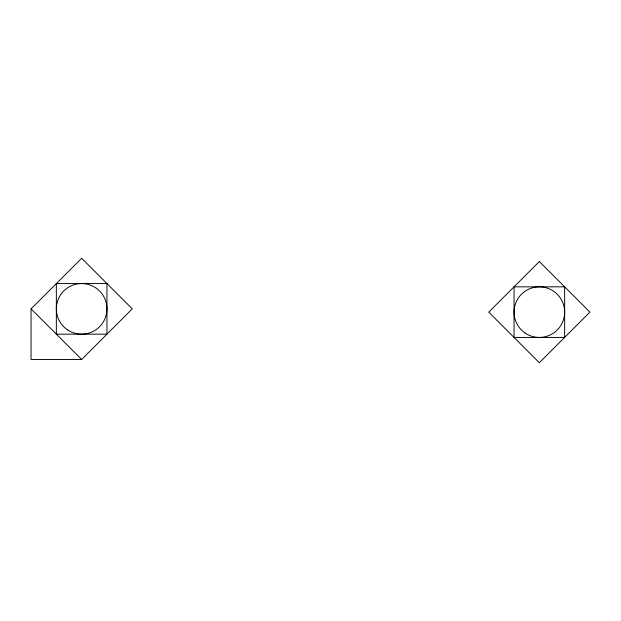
<?xml version="1.0" encoding="UTF-8"?>
<svg xmlns="http://www.w3.org/2000/svg" width="621" height="621" viewBox="0 0 621 621"><rect width="100%" height="100%" fill="white"/><g stroke="black" fill="none" stroke-linecap="round" stroke-linejoin="round"><path stroke-width="0.93" d="M31.05 308.862L81.654 258.266L132.25 308.862L81.654 359.466L31.05 359.466L31.05 308.862L81.654 359.466M539.346 261.534L488.75 312.138L539.346 362.734L589.95 312.138L539.346 261.534M106.952 283.564L56.348 283.564L56.348 334.168L106.952 334.168L106.952 283.564M564.652 286.832L514.048 286.832L514.048 337.436L564.652 337.436L564.652 286.832M525.35 333.213A25.298 25.298 0 0 0 564.598 313.721A25.298 25.298 0 0 0 528.098 289.471A25.298 25.298 0 0 0 525.35 333.213M67.65 329.937A25.298 25.298 0 0 0 106.905 310.453A25.298 25.298 0 0 0 70.398 286.203A25.298 25.298 0 0 0 67.65 329.937"/></g></svg>
